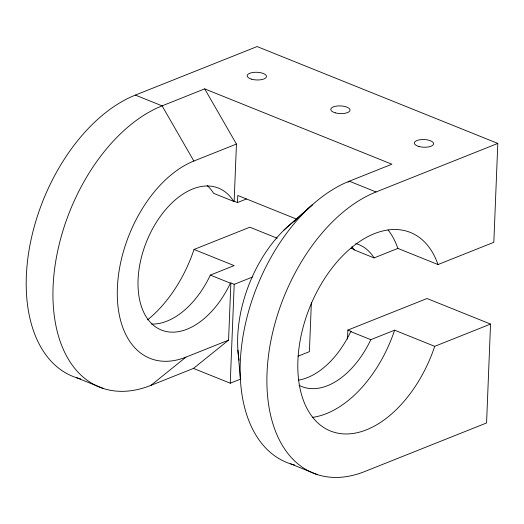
<?xml version="1.0" encoding="UTF-8"?>
<svg xmlns="http://www.w3.org/2000/svg" width="524" height="524" viewBox="0 0 524 524"><rect width="100%" height="100%" fill="white"/><g stroke="black" fill="none" stroke-linecap="round" stroke-linejoin="round"><path stroke-width="0.79" d="M348.047 182.208L349.305 181.199L391.9 164.215L204.694 88.877L162.099 105.855A152.53 93.233 -68.1 0 0 53.081 286.851A152.53 93.233 -68.1 0 0 150.873 385.389L193.467 368.411L228.575 340.142L230.868 282.98L234.208 284.329L252.306 277.117M230.868 282.98L230.39 283.17A76.491 46.754 -68.1 0 1 153.191 325.057A76.491 46.754 -68.1 0 1 157.383 220.709A76.491 46.754 -68.1 0 1 233.678 201.399L234.149 201.209L236.448 144.048L204.694 88.877M193.467 368.411L230.239 383.208L234.208 284.329M234.149 201.209L237.496 202.552L237.778 195.459L296.885 219.248M311.367 302.617L309.396 351.65L298.091 356.156M347.51 339.061L347.871 330.068L427.027 298.516L490.543 324.074L486.573 422.953L364.822 471.495A152.53 93.233 -68.1 0 1 267.03 372.95A152.53 93.233 -68.1 0 1 376.049 191.961L497.8 143.419L493.831 242.304L438.005 264.555A107.001 65.402 -68.1 0 0 328.653 272.585A107.001 65.402 -68.1 0 0 322.47 426.654A107.001 65.402 -68.1 0 0 434.724 346.331L490.543 324.074M293.604 221.587L312.271 204.897L283.707 230.337M150.873 385.389L185.974 357.126L228.575 340.142M80.768 378.911A152.53 93.233 -68.1 0 1 30.032 244.708A152.53 93.233 -68.1 0 1 135.356 95.093L257.107 46.557L497.8 143.419M185.974 357.126A107.001 65.402 -68.1 0 1 117.376 287.997A107.001 65.402 -68.1 0 1 193.854 161.032L236.448 144.048M237.496 202.552L246.542 198.95M147.572 319.856A107.001 65.402 -68.1 0 0 194.024 249.463L249.85 227.206L277.072 238.165M151.639 324.074A76.491 46.754 -68.1 0 0 210.334 275.1L234.143 265.609L194.024 249.463M351.899 246.758A76.491 46.754 -68.1 0 1 354.021 249.83L354.499 249.64L351.159 248.297M354.021 249.83L374.084 257.906L397.893 248.415L438.005 264.555M298.477 380.129A76.491 46.754 -68.1 0 0 350.739 331.607L351.218 331.417L347.871 330.068M230.239 383.208L240.791 379.003M299.04 385.284A76.491 46.754 -68.1 0 0 370.796 339.676L394.605 330.186L434.724 346.331M135.356 95.093L162.099 105.855L193.854 161.032M376.049 191.961L349.305 181.199A152.53 93.233 -68.1 0 0 243.981 330.814A152.53 93.233 -68.1 0 0 294.717 465.017M233.678 201.399L213.615 193.323A76.491 46.754 -68.1 0 0 207.137 185.516M210.334 275.1L230.39 283.17M350.739 331.607L370.796 339.676M76.714 377.778L103.457 388.539M290.663 463.878L317.406 474.646M237.903 350.091L240.365 378.734M388.101 229.997A107.001 65.402 -68.1 0 1 397.893 248.415M394.605 330.186A107.001 65.402 -68.1 0 1 312.422 417.373M355.803 243.581A76.491 46.754 -68.1 0 1 374.084 257.906M239.088 360.289A107.001 65.402 -68.1 0 1 296.374 219.491M418.912 146.484A9.642 3.845 2.3 0 0 433.617 143.838A9.642 3.845 2.3 0 0 419.436 139.843A9.642 3.845 2.3 0 0 418.912 146.484M251.762 79.216A9.642 3.845 2.3 0 0 266.467 76.57A9.642 3.845 2.3 0 0 252.286 72.574A9.642 3.845 2.3 0 0 251.762 79.216M335.334 112.85A9.642 3.845 2.3 0 0 350.039 110.204A9.642 3.845 2.3 0 0 335.864 106.208A9.642 3.845 2.3 0 0 335.334 112.85"/></g></svg>
